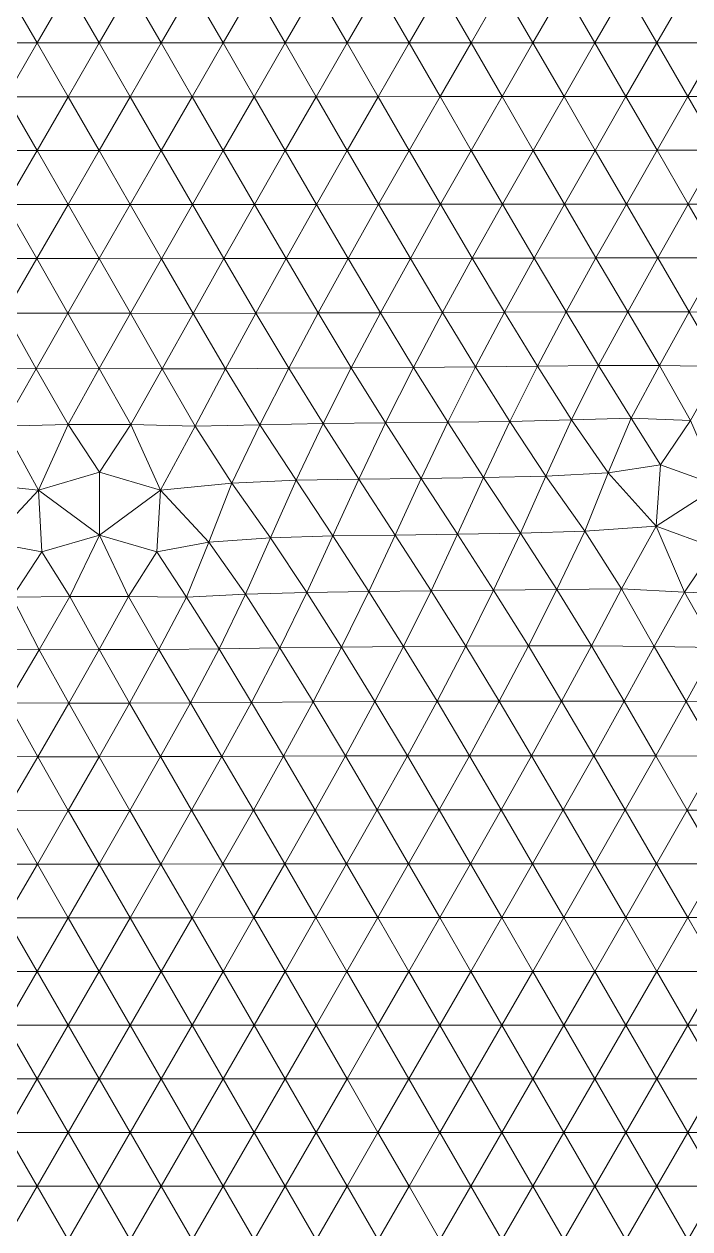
# Model space of a CAD drawing. Extents: x 1.2 to 53.9, y -43.5 to 3.2.
# Drawn here: x 37.667 to 39.816, y -29.338 to -25.45 of the extents above; entities that cross this region are included whole.
import ezdxf

# ---------------------------------------------------------------- set-up
doc = ezdxf.new("R2010")
doc.units = 0
doc.header["$MEASUREMENT"] = 0
doc.layers.add('layer', color=7, linetype='Continuous')

msp = doc.modelspace()

# ---------------------------------------------------------------- linework, layer by layer
at = {"layer": 'layer', "color": 47, "lineweight": 9}
for points in [[(37.7089, -25.5109), (37.609, -25.3376), (37.5089, -25.5109)], [(37.809, -25.3376), (37.609, -25.3376), (37.7089, -25.5109)], [(37.909, -25.5109), (37.809, -25.3376), (37.7089, -25.5109)], [(38.009, -25.3376), (37.809, -25.3376), (37.909, -25.5109)], [(38.1091, -25.5109), (38.009, -25.3376), (37.909, -25.5109)], [(38.2091, -25.3376), (38.009, -25.3376), (38.1091, -25.5109)], [(38.3091, -25.5109), (38.2091, -25.3376), (38.1091, -25.5109)], [(38.4091, -25.3376), (38.2091, -25.3376), (38.3091, -25.5109)], [(38.5092, -25.5109), (38.4091, -25.3376), (38.3091, -25.5109)], [(38.6091, -25.3376), (38.4091, -25.3376), (38.5092, -25.5109)], [(38.7093, -25.5109), (38.6091, -25.3376), (38.5092, -25.5109)], [(38.8092, -25.3376), (38.6091, -25.3376), (38.7093, -25.5109)], [(38.9093, -25.5109), (38.8092, -25.3376), (38.7093, -25.5109)], [(39.0092, -25.3376), (38.8092, -25.3376), (38.9093, -25.5109)], [(39.1093, -25.5109), (39.0092, -25.3376), (38.9093, -25.5109)], [(39.2092, -25.3376), (39.0092, -25.3376), (39.1093, -25.5109)], [(39.3093, -25.5108), (39.2092, -25.3376), (39.1093, -25.5109)], [(39.4092, -25.3376), (39.2092, -25.3376), (39.3093, -25.5108)], [(39.5093, -25.5108), (39.4092, -25.3376), (39.3093, -25.5108)], [(39.6092, -25.3376), (39.4092, -25.3376), (39.5093, -25.5108)], [(39.7093, -25.5108), (39.6092, -25.3376), (39.5093, -25.5108)], [(39.8092, -25.3375), (39.6092, -25.3376), (39.7093, -25.5108)], [(39.9093, -25.5108), (39.8092, -25.3375), (39.7093, -25.5108)], [(40.0092, -25.3375), (39.8092, -25.3375), (39.9093, -25.5108)], [(37.7089, -25.5109), (37.5089, -25.5109), (37.6088, -25.6843)], [(37.8089, -25.6843), (37.7089, -25.5109), (37.6088, -25.6843)], [(37.909, -25.5109), (37.7089, -25.5109), (37.8089, -25.6843)], [(38.009, -25.6843), (37.909, -25.5109), (37.8089, -25.6843)], [(38.1091, -25.5109), (37.909, -25.5109), (38.009, -25.6843)], [(38.2092, -25.6843), (38.1091, -25.5109), (38.009, -25.6843)], [(38.3091, -25.5109), (38.1091, -25.5109), (38.2092, -25.6843)], [(38.4093, -25.6843), (38.3091, -25.5109), (38.2092, -25.6843)], [(38.5092, -25.5109), (38.3091, -25.5109), (38.4093, -25.6843)], [(38.6095, -25.6843), (38.5092, -25.5109), (38.4093, -25.6843)], [(38.7093, -25.5109), (38.5092, -25.5109), (38.6095, -25.6843)], [(38.8095, -25.6843), (38.7093, -25.5109), (38.6095, -25.6843)], [(38.9093, -25.5109), (38.7093, -25.5109), (38.8095, -25.6843)], [(39.0096, -25.6842), (38.9093, -25.5109), (38.8095, -25.6843)], [(39.1093, -25.5109), (38.9093, -25.5109), (39.0096, -25.6842)], [(39.2096, -25.6842), (39.1093, -25.5109), (39.0096, -25.6842)], [(39.3093, -25.5108), (39.1093, -25.5109), (39.2096, -25.6842)], [(39.4096, -25.6841), (39.3093, -25.5108), (39.2096, -25.6842)], [(39.5093, -25.5108), (39.3093, -25.5108), (39.4096, -25.6841)], [(39.6095, -25.6841), (39.5093, -25.5108), (39.4096, -25.6841)], [(39.7093, -25.5108), (39.5093, -25.5108), (39.6095, -25.6841)], [(39.8095, -25.6841), (39.7093, -25.5108), (39.6095, -25.6841)], [(39.9093, -25.5108), (39.7093, -25.5108), (39.8095, -25.6841)], [(40.0094, -25.6841), (39.9093, -25.5108), (39.8095, -25.6841)], [(37.7086, -25.858), (37.6088, -25.6843), (37.5083, -25.8579)], [(37.8089, -25.6843), (37.6088, -25.6843), (37.7086, -25.858)], [(37.9089, -25.858), (37.8089, -25.6843), (37.7086, -25.858)], [(38.009, -25.6843), (37.8089, -25.6843), (37.9089, -25.858)], [(38.1092, -25.858), (38.009, -25.6843), (37.9089, -25.858)], [(38.2092, -25.6843), (38.009, -25.6843), (38.1092, -25.858)], [(38.3095, -25.858), (38.2092, -25.6843), (38.1092, -25.858)], [(38.4093, -25.6843), (38.2092, -25.6843), (38.3095, -25.858)], [(38.5098, -25.858), (38.4093, -25.6843), (38.3095, -25.858)], [(38.6095, -25.6843), (38.4093, -25.6843), (38.5098, -25.858)], [(38.71, -25.8579), (38.6095, -25.6843), (38.5098, -25.858)], [(38.8095, -25.6843), (38.6095, -25.6843), (38.71, -25.8579)], [(38.9101, -25.8578), (38.8095, -25.6843), (38.71, -25.8579)], [(39.0096, -25.6842), (38.8095, -25.6843), (38.9101, -25.8578)], [(39.1102, -25.8577), (39.0096, -25.6842), (38.9101, -25.8578)], [(39.2096, -25.6842), (39.0096, -25.6842), (39.1102, -25.8577)], [(39.3101, -25.8576), (39.2096, -25.6842), (39.1102, -25.8577)], [(39.4096, -25.6841), (39.2096, -25.6842), (39.3101, -25.8576)], [(39.5101, -25.8575), (39.4096, -25.6841), (39.3101, -25.8576)], [(39.6095, -25.6841), (39.4096, -25.6841), (39.5101, -25.8575)], [(39.7099, -25.8574), (39.6095, -25.6841), (39.5101, -25.8575)], [(39.8095, -25.6841), (39.6095, -25.6841), (39.7099, -25.8574)], [(39.9098, -25.8574), (39.8095, -25.6841), (39.7099, -25.8574)], [(40.0094, -25.6841), (39.8095, -25.6841), (39.9098, -25.8574)], [(37.7086, -25.858), (37.5083, -25.8579), (37.6079, -26.032)], [(37.8085, -26.0321), (37.7086, -25.858), (37.6079, -26.032)], [(37.9089, -25.858), (37.7086, -25.858), (37.8085, -26.0321)], [(38.0092, -26.0321), (37.9089, -25.858), (37.8085, -26.0321)], [(38.1092, -25.858), (37.9089, -25.858), (38.0092, -26.0321)], [(38.2098, -26.0321), (38.1092, -25.858), (38.0092, -26.0321)], [(38.3095, -25.858), (38.1092, -25.858), (38.2098, -26.0321)], [(38.4104, -26.0321), (38.3095, -25.858), (38.2098, -26.0321)], [(38.5098, -25.858), (38.3095, -25.858), (38.4104, -26.0321)], [(38.6108, -26.0319), (38.5098, -25.858), (38.4104, -26.0321)], [(38.71, -25.8579), (38.5098, -25.858), (38.6108, -26.0319)], [(38.8111, -26.0317), (38.71, -25.8579), (38.6108, -26.0319)], [(38.9101, -25.8578), (38.71, -25.8579), (38.8111, -26.0317)], [(39.0113, -26.0315), (38.9101, -25.8578), (38.8111, -26.0317)], [(39.1102, -25.8577), (38.9101, -25.8578), (39.0113, -26.0315)], [(39.2113, -26.0313), (39.1102, -25.8577), (39.0113, -26.0315)], [(39.3101, -25.8576), (39.1102, -25.8577), (39.2113, -26.0313)], [(39.4111, -26.031), (39.3101, -25.8576), (39.2113, -26.0313)], [(39.5101, -25.8575), (39.3101, -25.8576), (39.4111, -26.031)], [(39.6109, -26.0309), (39.5101, -25.8575), (39.4111, -26.031)], [(39.7099, -25.8574), (39.5101, -25.8575), (39.6109, -26.0309)], [(39.8106, -26.0309), (39.7099, -25.8574), (39.6109, -26.0309)], [(39.9098, -25.8574), (39.7099, -25.8574), (39.8106, -26.0309)], [(40.0104, -26.0309), (39.9098, -25.8574), (39.8106, -26.0309)], [(37.7076, -26.2069), (37.6079, -26.032), (37.5064, -26.2067)], [(37.8085, -26.0321), (37.6079, -26.032), (37.7076, -26.2069)], [(37.9088, -26.207), (37.8085, -26.0321), (37.7076, -26.2069)], [(38.0092, -26.0321), (37.8085, -26.0321), (37.9088, -26.207)], [(38.11, -26.2071), (38.0092, -26.0321), (37.9088, -26.207)], [(38.2098, -26.0321), (38.0092, -26.0321), (38.11, -26.2071)], [(38.3112, -26.207), (38.2098, -26.0321), (38.11, -26.2071)], [(38.4104, -26.0321), (38.2098, -26.0321), (38.3112, -26.207)], [(38.5122, -26.2068), (38.4104, -26.0321), (38.3112, -26.207)], [(38.6108, -26.0319), (38.4104, -26.0321), (38.5122, -26.2068)], [(38.713, -26.2064), (38.6108, -26.0319), (38.5122, -26.2068)], [(38.8111, -26.0317), (38.6108, -26.0319), (38.713, -26.2064)], [(38.9134, -26.206), (38.8111, -26.0317), (38.713, -26.2064)], [(39.0113, -26.0315), (38.8111, -26.0317), (38.9134, -26.206)], [(39.1135, -26.2055), (39.0113, -26.0315), (38.9134, -26.206)], [(39.2113, -26.0313), (39.0113, -26.0315), (39.1135, -26.2055)], [(39.3132, -26.205), (39.2113, -26.0313), (39.1135, -26.2055)], [(39.4111, -26.031), (39.2113, -26.0313), (39.3132, -26.205)], [(39.5127, -26.2046), (39.4111, -26.031), (39.3132, -26.205)], [(39.6109, -26.0309), (39.4111, -26.031), (39.5127, -26.2046)], [(39.7121, -26.2046), (39.6109, -26.0309), (39.5127, -26.2046)], [(39.8106, -26.0309), (39.6109, -26.0309), (39.7121, -26.2046)], [(39.9117, -26.2048), (39.8106, -26.0309), (39.7121, -26.2046)], [(40.0104, -26.0309), (39.8106, -26.0309), (39.9117, -26.2048)], [(37.7076, -26.2069), (37.5064, -26.2067), (37.6055, -26.3832)], [(37.8078, -26.3833), (37.7076, -26.2069), (37.6055, -26.3832)], [(37.9088, -26.207), (37.7076, -26.2069), (37.8078, -26.3833)], [(38.0099, -26.3834), (37.9088, -26.207), (37.8078, -26.3833)], [(38.11, -26.2071), (37.9088, -26.207), (38.0099, -26.3834)], [(38.2122, -26.3836), (38.11, -26.2071), (38.0099, -26.3834)], [(38.3112, -26.207), (38.11, -26.2071), (38.2122, -26.3836)], [(38.4144, -26.3832), (38.3112, -26.207), (38.2122, -26.3836)], [(38.5122, -26.2068), (38.3112, -26.207), (38.4144, -26.3832)], [(38.6161, -26.3824), (38.5122, -26.2068), (38.4144, -26.3832)], [(38.713, -26.2064), (38.5122, -26.2068), (38.6161, -26.3824)], [(38.817, -26.3816), (38.713, -26.2064), (38.6161, -26.3824)], [(38.9134, -26.206), (38.713, -26.2064), (38.817, -26.3816)], [(39.0174, -26.3808), (38.9134, -26.206), (38.817, -26.3816)], [(39.1135, -26.2055), (38.9134, -26.206), (39.0174, -26.3808)], [(39.2173, -26.3799), (39.1135, -26.2055), (39.0174, -26.3808)], [(39.3132, -26.205), (39.1135, -26.2055), (39.2173, -26.3799)], [(39.4165, -26.3788), (39.3132, -26.205), (39.2173, -26.3799)], [(39.5127, -26.2046), (39.3132, -26.205), (39.4165, -26.3788)], [(39.6151, -26.3783), (39.5127, -26.2046), (39.4165, -26.3788)], [(39.7121, -26.2046), (39.5127, -26.2046), (39.6151, -26.3783)], [(39.8139, -26.3789), (39.7121, -26.2046), (39.6151, -26.3783)], [(39.9117, -26.2048), (39.7121, -26.2046), (39.8139, -26.3789)], [(40.0137, -26.3795), (39.9117, -26.2048), (39.8139, -26.3789)], [(37.7055, -26.5622), (37.6055, -26.3832), (37.5008, -26.5618)], [(37.8078, -26.3833), (37.6055, -26.3832), (37.7055, -26.5622)], [(37.9091, -26.5617), (37.8078, -26.3833), (37.7055, -26.5622)], [(38.0099, -26.3834), (37.8078, -26.3833), (37.9091, -26.5617)], [(38.1126, -26.5626), (38.0099, -26.3834), (37.9091, -26.5617)], [(38.2122, -26.3836), (38.0099, -26.3834), (38.1126, -26.5626)], [(38.3171, -26.5625), (38.2122, -26.3836), (38.1126, -26.5626)], [(38.4144, -26.3832), (38.2122, -26.3836), (38.3171, -26.5625)], [(38.5209, -26.5607), (38.4144, -26.3832), (38.3171, -26.5625)], [(38.6161, -26.3824), (38.4144, -26.3832), (38.5209, -26.5607)], [(38.7229, -26.5591), (38.6161, -26.3824), (38.5209, -26.5607)], [(38.817, -26.3816), (38.6161, -26.3824), (38.7229, -26.5591)], [(38.9239, -26.5578), (38.817, -26.3816), (38.7229, -26.5591)], [(39.0174, -26.3808), (38.817, -26.3816), (38.9239, -26.5578)], [(39.1242, -26.5564), (39.0174, -26.3808), (38.9239, -26.5578)], [(39.2173, -26.3799), (39.0174, -26.3808), (39.1242, -26.5564)], [(39.3236, -26.5543), (39.2173, -26.3799), (39.1242, -26.5564)], [(39.4165, -26.3788), (39.2173, -26.3799), (39.3236, -26.5543)], [(39.5213, -26.5519), (39.4165, -26.3788), (39.3236, -26.5543)], [(39.6151, -26.3783), (39.4165, -26.3788), (39.5213, -26.5519)], [(39.7177, -26.5524), (39.6151, -26.3783), (39.5213, -26.5519)], [(39.8139, -26.3789), (39.6151, -26.3783), (39.7177, -26.5524)], [(39.9164, -26.5554), (39.8139, -26.3789), (39.7177, -26.5524)], [(40.0137, -26.3795), (39.8139, -26.3789), (39.9164, -26.5554)], [(38.9239, -26.5578), (38.7229, -26.5591), (38.8337, -26.7371)], [(39.0345, -26.7352), (38.9239, -26.5578), (38.8337, -26.7371)], [(39.1242, -26.5564), (38.9239, -26.5578), (39.0345, -26.7352)], [(39.2349, -26.7324), (39.1242, -26.5564), (39.0345, -26.7352)], [(39.3236, -26.5543), (39.1242, -26.5564), (39.2349, -26.7324)], [(39.4337, -26.7277), (39.3236, -26.5543), (39.2349, -26.7324)], [(39.5213, -26.5519), (39.3236, -26.5543), (39.4337, -26.7277)], [(39.6264, -26.7217), (39.5213, -26.5519), (39.4337, -26.7277)], [(39.7177, -26.5524), (39.5213, -26.5519), (39.6264, -26.7217)], [(39.818, -26.7297), (39.7177, -26.5524), (39.6264, -26.7217)], [(39.9164, -26.5554), (39.7177, -26.5524), (39.818, -26.7297)], [(37.7055, -26.5622), (37.5008, -26.5618), (37.6004, -26.7475)], [(37.8083, -26.7426), (37.7055, -26.5622), (37.6004, -26.7475)], [(37.9091, -26.5617), (37.7055, -26.5622), (37.8083, -26.7426)], [(38.0108, -26.7428), (37.9091, -26.5617), (37.8083, -26.7426)], [(38.1126, -26.5626), (37.9091, -26.5617), (38.0108, -26.7428)], [(38.2184, -26.748), (38.1126, -26.5626), (38.0108, -26.7428)], [(38.3171, -26.5625), (38.1126, -26.5626), (38.2184, -26.748)], [(38.4277, -26.7429), (38.3171, -26.5625), (38.2184, -26.748)], [(38.5209, -26.5607), (38.3171, -26.5625), (38.4277, -26.7429)], [(38.632, -26.7392), (38.5209, -26.5607), (38.4277, -26.7429)], [(38.7229, -26.5591), (38.5209, -26.5607), (38.632, -26.7392)], [(38.8337, -26.7371), (38.7229, -26.5591), (38.632, -26.7392)], [(37.7131, -26.9537), (37.6004, -26.7475), (37.482, -26.9306)], [(37.8083, -26.7426), (37.6004, -26.7475), (37.7131, -26.9537)], [(37.9099, -26.8964), (37.8083, -26.7426), (37.7131, -26.9537)], [(38.0108, -26.7428), (37.8083, -26.7426), (37.9099, -26.8964)], [(38.1066, -26.954), (38.0108, -26.7428), (37.9099, -26.8964)], [(38.2184, -26.748), (38.0108, -26.7428), (38.1066, -26.954)], [(38.3372, -26.9312), (38.2184, -26.748), (38.1066, -26.954)], [(38.4277, -26.7429), (38.2184, -26.748), (38.3372, -26.9312)], [(38.5446, -26.9224), (38.4277, -26.7429), (38.3372, -26.9312)], [(38.632, -26.7392), (38.4277, -26.7429), (38.5446, -26.9224)], [(38.7471, -26.9185), (38.632, -26.7392), (38.5446, -26.9224)], [(38.8337, -26.7371), (38.632, -26.7392), (38.7471, -26.9185)], [(38.9482, -26.9163), (38.8337, -26.7371), (38.7471, -26.9185)], [(39.0345, -26.7352), (38.8337, -26.7371), (38.9482, -26.9163)], [(39.1493, -26.9137), (39.0345, -26.7352), (38.9482, -26.9163)], [(39.2349, -26.7324), (39.0345, -26.7352), (39.1493, -26.9137)], [(39.3511, -26.9088), (39.2349, -26.7324), (39.1493, -26.9137)], [(39.4337, -26.7277), (39.2349, -26.7324), (39.3511, -26.9088)], [(39.5515, -26.898), (39.4337, -26.7277), (39.3511, -26.9088)], [(39.6264, -26.7217), (39.4337, -26.7277), (39.5515, -26.898)], [(39.7215, -26.872), (39.6264, -26.7217), (39.5515, -26.898)], [(39.818, -26.7297), (39.6264, -26.7217), (39.7215, -26.872)], [(39.9095, -26.9401), (39.818, -26.7297), (39.7215, -26.872)], [(37.9099, -26.8964), (37.7131, -26.9537), (37.9098, -27.0999)], [(38.1066, -26.954), (37.9099, -26.8964), (37.9098, -27.0999)], [(39.5515, -26.898), (39.3511, -26.9088), (39.4765, -27.0868)], [(39.4765, -27.0868), (39.7067, -27.0706), (39.5515, -26.898)], [(39.7215, -26.872), (39.5515, -26.898), (39.7067, -27.0706)], [(39.9095, -26.9401), (39.7215, -26.872), (39.7067, -27.0706)], [(37.7131, -26.9537), (37.482, -26.9306), (37.5563, -27.1217)], [(38.3372, -26.9312), (38.1066, -26.954), (38.2631, -27.1219)], [(38.2631, -27.1219), (38.4624, -27.1081), (38.3372, -26.9312)], [(38.5446, -26.9224), (38.3372, -26.9312), (38.4624, -27.1081)], [(38.4624, -27.1081), (38.6636, -27.1019), (38.5446, -26.9224)], [(38.7471, -26.9185), (38.5446, -26.9224), (38.6636, -27.1019)], [(38.6636, -27.1019), (38.8645, -27.099), (38.7471, -26.9185)], [(38.9482, -26.9163), (38.7471, -26.9185), (38.8645, -27.099)], [(38.8645, -27.099), (39.0658, -27.0967), (38.9482, -26.9163)], [(39.1493, -26.9137), (38.9482, -26.9163), (39.0658, -27.0967)], [(39.0658, -27.0967), (39.2686, -27.0934), (39.1493, -26.9137)], [(39.3511, -26.9088), (39.1493, -26.9137), (39.2686, -27.0934)], [(39.2686, -27.0934), (39.4765, -27.0868), (39.3511, -26.9088)], [(39.7067, -27.0706), (39.8948, -27.1396), (39.9095, -26.9401)], [(37.5563, -27.1217), (37.724, -27.1532), (37.7131, -26.9537)], [(37.724, -27.1532), (37.9098, -27.0999), (37.7131, -26.9537)], [(37.9098, -27.0999), (38.0955, -27.1531), (38.1066, -26.954)], [(38.0955, -27.1531), (38.2631, -27.1219), (38.1066, -26.954)], [(37.724, -27.1532), (37.8147, -27.2974), (37.9098, -27.0999)], [(37.8147, -27.2974), (38.0038, -27.2973), (37.9098, -27.0999)], [(37.9098, -27.0999), (38.0038, -27.2973), (38.0955, -27.1531)], [(38.4624, -27.1081), (38.5797, -27.2842), (38.6636, -27.1019)], [(38.5797, -27.2842), (38.7797, -27.2809), (38.6636, -27.1019)], [(38.6636, -27.1019), (38.7797, -27.2809), (38.8645, -27.099)], [(38.7797, -27.2809), (38.9804, -27.2789), (38.8645, -27.099)], [(38.8645, -27.099), (38.9804, -27.2789), (39.0658, -27.0967)], [(38.9804, -27.2789), (39.1822, -27.2771), (39.0658, -27.0967)], [(39.0658, -27.0967), (39.1822, -27.2771), (39.2686, -27.0934)], [(39.1822, -27.2771), (39.3864, -27.2746), (39.2686, -27.0934)], [(39.2686, -27.0934), (39.3864, -27.2746), (39.4765, -27.0868)], [(39.3864, -27.2746), (39.595, -27.2724), (39.4765, -27.0868)], [(39.4765, -27.0868), (39.595, -27.2724), (39.7067, -27.0706)], [(39.595, -27.2724), (39.7986, -27.283), (39.7067, -27.0706)], [(39.7067, -27.0706), (39.7986, -27.283), (39.8948, -27.1396)], [(37.5563, -27.1217), (37.6276, -27.2995), (37.724, -27.1532)], [(38.0955, -27.1531), (38.1911, -27.2992), (38.2631, -27.1219)], [(38.1911, -27.2992), (38.3818, -27.2903), (38.2631, -27.1219)], [(38.2631, -27.1219), (38.3818, -27.2903), (38.4624, -27.1081)], [(38.3818, -27.2903), (38.5797, -27.2842), (38.4624, -27.1081)], [(39.7986, -27.283), (39.9917, -27.2909), (39.8948, -27.1396)], [(37.6276, -27.2995), (37.8147, -27.2974), (37.724, -27.1532)], [(38.0038, -27.2973), (38.1911, -27.2992), (38.0955, -27.1531)], [(37.8147, -27.2974), (37.9088, -27.469), (38.0038, -27.2973)], [(37.9088, -27.469), (38.102, -27.4689), (38.0038, -27.2973)], [(38.0038, -27.2973), (38.102, -27.4689), (38.1911, -27.2992)], [(38.1911, -27.2992), (38.296, -27.4668), (38.3818, -27.2903)], [(38.296, -27.4668), (38.4926, -27.4632), (38.3818, -27.2903)], [(38.3818, -27.2903), (38.4926, -27.4632), (38.5797, -27.2842)], [(38.4926, -27.4632), (38.6915, -27.4605), (38.5797, -27.2842)], [(38.5797, -27.2842), (38.6915, -27.4605), (38.7797, -27.2809)], [(38.6915, -27.4605), (38.8916, -27.4589), (38.7797, -27.2809)], [(38.7797, -27.2809), (38.8916, -27.4589), (38.9804, -27.2789)], [(38.8916, -27.4589), (39.0925, -27.4578), (38.9804, -27.2789)], [(38.9804, -27.2789), (39.0925, -27.4578), (39.1822, -27.2771)], [(39.0925, -27.4578), (39.2944, -27.4567), (39.1822, -27.2771)], [(39.1822, -27.2771), (39.2944, -27.4567), (39.3864, -27.2746)], [(39.2944, -27.4567), (39.4977, -27.4562), (39.3864, -27.2746)], [(39.3864, -27.2746), (39.4977, -27.4562), (39.595, -27.2724)], [(39.4977, -27.4562), (39.7004, -27.4584), (39.595, -27.2724)], [(39.595, -27.2724), (39.7004, -27.4584), (39.7986, -27.283)], [(39.7004, -27.4584), (39.9001, -27.4622), (39.7986, -27.283)], [(39.7986, -27.283), (39.9001, -27.4622), (39.9917, -27.2909)], [(37.5219, -27.4673), (37.7157, -27.4691), (37.6276, -27.2995)], [(37.6276, -27.2995), (37.7157, -27.4691), (37.8147, -27.2974)], [(37.7157, -27.4691), (37.9088, -27.469), (37.8147, -27.2974)], [(38.102, -27.4689), (38.296, -27.4668), (38.1911, -27.2992)], [(37.5219, -27.4673), (37.6141, -27.641), (37.7157, -27.4691)], [(37.6141, -27.641), (37.8105, -27.6415), (37.7157, -27.4691)], [(37.7157, -27.4691), (37.8105, -27.6415), (37.9088, -27.469)], [(37.8105, -27.6415), (38.0067, -27.6414), (37.9088, -27.469)], [(37.9088, -27.469), (38.0067, -27.6414), (38.102, -27.4689)], [(38.0067, -27.6414), (38.2033, -27.6407), (38.102, -27.4689)], [(38.102, -27.4689), (38.2033, -27.6407), (38.296, -27.4668)], [(38.2033, -27.6407), (38.4008, -27.6392), (38.296, -27.4668)], [(38.296, -27.4668), (38.4008, -27.6392), (38.4926, -27.4632)], [(38.4008, -27.6392), (38.5995, -27.6376), (38.4926, -27.4632)], [(38.4926, -27.4632), (38.5995, -27.6376), (38.6915, -27.4605)], [(38.5995, -27.6376), (38.7992, -27.6365), (38.6915, -27.4605)], [(38.6915, -27.4605), (38.7992, -27.6365), (38.8916, -27.4589)], [(38.7992, -27.6365), (38.9995, -27.6357), (38.8916, -27.4589)], [(38.8916, -27.4589), (38.9995, -27.6357), (39.0925, -27.4578)], [(38.9995, -27.6357), (39.2004, -27.6352), (39.0925, -27.4578)], [(39.0925, -27.4578), (39.2004, -27.6352), (39.2944, -27.4567)], [(39.2004, -27.6352), (39.4017, -27.6349), (39.2944, -27.4567)], [(39.2944, -27.4567), (39.4017, -27.6349), (39.4977, -27.4562)], [(39.4017, -27.6349), (39.6032, -27.6355), (39.4977, -27.4562)], [(39.4977, -27.4562), (39.6032, -27.6355), (39.7004, -27.4584)], [(39.6032, -27.6355), (39.8038, -27.6368), (39.7004, -27.4584)], [(39.7004, -27.4584), (39.8038, -27.6368), (39.9001, -27.4622)], [(39.8038, -27.6368), (40.0035, -27.6377), (39.9001, -27.4622)], [(37.5122, -27.814), (37.7105, -27.8144), (37.6141, -27.641)], [(37.6141, -27.641), (37.7105, -27.8144), (37.8105, -27.6415)], [(37.7105, -27.8144), (37.9086, -27.8144), (37.8105, -27.6415)], [(37.8105, -27.6415), (37.9086, -27.8144), (38.0067, -27.6414)], [(37.9086, -27.8144), (38.1068, -27.8142), (38.0067, -27.6414)], [(38.0067, -27.6414), (38.1068, -27.8142), (38.2033, -27.6407)], [(38.1068, -27.8142), (38.3052, -27.8136), (38.2033, -27.6407)], [(38.2033, -27.6407), (38.3052, -27.8136), (38.4008, -27.6392)], [(38.3052, -27.8136), (38.5043, -27.8129), (38.4008, -27.6392)], [(38.4008, -27.6392), (38.5043, -27.8129), (38.5995, -27.6376)], [(38.5043, -27.8129), (38.7039, -27.8122), (38.5995, -27.6376)], [(38.5995, -27.6376), (38.7039, -27.8122), (38.7992, -27.6365)], [(38.7039, -27.8122), (38.9039, -27.8117), (38.7992, -27.6365)], [(38.7992, -27.6365), (38.9039, -27.8117), (38.9995, -27.6357)], [(38.9039, -27.8117), (39.1042, -27.8114), (38.9995, -27.6357)], [(38.9995, -27.6357), (39.1042, -27.8114), (39.2004, -27.6352)], [(39.1042, -27.8114), (39.3048, -27.8112), (39.2004, -27.6352)], [(39.2004, -27.6352), (39.3048, -27.8112), (39.4017, -27.6349)], [(39.3048, -27.8112), (39.5055, -27.8113), (39.4017, -27.6349)], [(39.4017, -27.6349), (39.5055, -27.8113), (39.6032, -27.6355)], [(39.5055, -27.8113), (39.706, -27.8118), (39.6032, -27.6355)], [(39.6032, -27.6355), (39.706, -27.8118), (39.8038, -27.6368)], [(39.706, -27.8118), (39.9061, -27.8123), (39.8038, -27.6368)], [(39.8038, -27.6368), (39.9061, -27.8123), (40.0035, -27.6377)], [(37.5122, -27.814), (37.6101, -27.9875), (37.7105, -27.8144)], [(37.6101, -27.9875), (37.8092, -27.9876), (37.7105, -27.8144)], [(37.7105, -27.8144), (37.8092, -27.9876), (37.9086, -27.8144)], [(37.8092, -27.9876), (38.0082, -27.9876), (37.9086, -27.8144)], [(37.9086, -27.8144), (38.0082, -27.9876), (38.1068, -27.8142)], [(38.0082, -27.9876), (38.2074, -27.9873), (38.1068, -27.8142)], [(38.1068, -27.8142), (38.2074, -27.9873), (38.3052, -27.8136)], [(38.2074, -27.9873), (38.4068, -27.987), (38.3052, -27.8136)], [(38.3052, -27.8136), (38.4068, -27.987), (38.5043, -27.8129)], [(38.4068, -27.987), (38.6065, -27.9866), (38.5043, -27.8129)], [(38.5043, -27.8129), (38.6065, -27.9866), (38.7039, -27.8122)], [(38.6065, -27.9866), (38.8064, -27.9864), (38.7039, -27.8122)], [(38.7039, -27.8122), (38.8064, -27.9864), (38.9039, -27.8117)], [(38.8064, -27.9864), (39.0065, -27.9862), (38.9039, -27.8117)], [(38.9039, -27.8117), (39.0065, -27.9862), (39.1042, -27.8114)], [(39.0065, -27.9862), (39.2067, -27.9861), (39.1042, -27.8114)], [(39.1042, -27.8114), (39.2067, -27.9861), (39.3048, -27.8112)], [(39.2067, -27.9861), (39.407, -27.9861), (39.3048, -27.8112)], [(39.3048, -27.8112), (39.407, -27.9861), (39.5055, -27.8113)], [(39.407, -27.9861), (39.6073, -27.9862), (39.5055, -27.8113)], [(39.5055, -27.8113), (39.6073, -27.9862), (39.706, -27.8118)], [(39.6073, -27.9862), (39.8075, -27.9865), (39.706, -27.8118)], [(39.706, -27.8118), (39.8075, -27.9865), (39.9061, -27.8123)], [(39.8075, -27.9865), (40.0076, -27.9866), (39.9061, -27.8123)], [(37.5097, -28.1608), (37.7093, -28.1609), (37.6101, -27.9875)], [(37.6101, -27.9875), (37.7093, -28.1609), (37.8092, -27.9876)], [(37.7093, -28.1609), (37.9088, -28.1608), (37.8092, -27.9876)], [(37.8092, -27.9876), (37.9088, -28.1608), (38.0082, -27.9876)], [(37.9088, -28.1608), (38.1084, -28.1608), (38.0082, -27.9876)], [(38.0082, -27.9876), (38.1084, -28.1608), (38.2074, -27.9873)], [(38.1084, -28.1608), (38.3081, -28.1606), (38.2074, -27.9873)], [(38.2074, -27.9873), (38.3081, -28.1606), (38.4068, -27.987)], [(38.3081, -28.1606), (38.5078, -28.1605), (38.4068, -27.987)], [(38.4068, -27.987), (38.5078, -28.1605), (38.6065, -27.9866)], [(38.5078, -28.1605), (38.7077, -28.1603), (38.6065, -27.9866)], [(38.6065, -27.9866), (38.7077, -28.1603), (38.8064, -27.9864)], [(38.7077, -28.1603), (38.9077, -28.1602), (38.8064, -27.9864)], [(38.8064, -27.9864), (38.9077, -28.1602), (39.0065, -27.9862)], [(38.9077, -28.1602), (39.1078, -28.1601), (39.0065, -27.9862)], [(39.0065, -27.9862), (39.1078, -28.1601), (39.2067, -27.9861)], [(39.1078, -28.1601), (39.308, -28.1601), (39.2067, -27.9861)], [(39.2067, -27.9861), (39.308, -28.1601), (39.407, -27.9861)], [(39.308, -28.1601), (39.5081, -28.1602), (39.407, -27.9861)], [(39.407, -27.9861), (39.5081, -28.1602), (39.6073, -27.9862)], [(39.5081, -28.1602), (39.7083, -28.1603), (39.6073, -27.9862)], [(39.6073, -27.9862), (39.7083, -28.1603), (39.8075, -27.9865)], [(39.7083, -28.1603), (39.9083, -28.1603), (39.8075, -27.9865)], [(39.8075, -27.9865), (39.9083, -28.1603), (40.0076, -27.9866)], [(37.5097, -28.1608), (37.6092, -28.3341), (37.7093, -28.1609)], [(37.6092, -28.3341), (37.809, -28.3341), (37.7093, -28.1609)], [(37.7093, -28.1609), (37.809, -28.3341), (37.9088, -28.1608)], [(37.809, -28.3341), (38.0088, -28.3341), (37.9088, -28.1608)], [(37.9088, -28.1608), (38.0088, -28.3341), (38.1084, -28.1608)], [(38.0088, -28.3341), (38.2086, -28.334), (38.1084, -28.1608)], [(38.1084, -28.1608), (38.2086, -28.334), (38.3081, -28.1606)], [(38.2086, -28.334), (38.4085, -28.3339), (38.3081, -28.1606)], [(38.3081, -28.1606), (38.4085, -28.3339), (38.5078, -28.1605)], [(38.4085, -28.3339), (38.6084, -28.3339), (38.5078, -28.1605)], [(38.5078, -28.1605), (38.6084, -28.3339), (38.7077, -28.1603)], [(38.6084, -28.3339), (38.8084, -28.3338), (38.7077, -28.1603)], [(38.7077, -28.1603), (38.8084, -28.3338), (38.9077, -28.1602)], [(38.8084, -28.3338), (39.0084, -28.3338), (38.9077, -28.1602)], [(38.9077, -28.1602), (39.0084, -28.3338), (39.1078, -28.1601)], [(39.0084, -28.3338), (39.2085, -28.3338), (39.1078, -28.1601)], [(39.1078, -28.1601), (39.2085, -28.3338), (39.308, -28.1601)], [(39.2085, -28.3338), (39.4086, -28.3338), (39.308, -28.1601)], [(39.308, -28.1601), (39.4086, -28.3338), (39.5081, -28.1602)], [(39.4086, -28.3338), (39.6087, -28.3338), (39.5081, -28.1602)], [(39.5081, -28.1602), (39.6087, -28.3338), (39.7083, -28.1603)], [(39.6087, -28.3338), (39.8087, -28.3338), (39.7083, -28.1603)], [(39.7083, -28.1603), (39.8087, -28.3338), (39.9083, -28.1603)], [(39.8087, -28.3338), (40.0087, -28.3339), (39.9083, -28.1603)], [(37.5092, -28.5073), (37.7091, -28.5073), (37.6092, -28.3341)], [(37.6092, -28.3341), (37.7091, -28.5073), (37.809, -28.3341)], [(37.7091, -28.5073), (37.909, -28.5073), (37.809, -28.3341)], [(37.809, -28.3341), (37.909, -28.5073), (38.0088, -28.3341)], [(37.909, -28.5073), (38.1089, -28.5073), (38.0088, -28.3341)], [(38.0088, -28.3341), (38.1089, -28.5073), (38.2086, -28.334)], [(38.1089, -28.5073), (38.3088, -28.5073), (38.2086, -28.334)], [(38.2086, -28.334), (38.3088, -28.5073), (38.4085, -28.3339)], [(38.3088, -28.5073), (38.5088, -28.5072), (38.4085, -28.3339)], [(38.4085, -28.3339), (38.5088, -28.5072), (38.6084, -28.3339)], [(38.5088, -28.5072), (38.7088, -28.5072), (38.6084, -28.3339)], [(38.6084, -28.3339), (38.7088, -28.5072), (38.8084, -28.3338)], [(38.7088, -28.5072), (38.9088, -28.5072), (38.8084, -28.3338)], [(38.8084, -28.3338), (38.9088, -28.5072), (39.0084, -28.3338)], [(38.9088, -28.5072), (39.1088, -28.5072), (39.0084, -28.3338)], [(39.0084, -28.3338), (39.1088, -28.5072), (39.2085, -28.3338)], [(39.1088, -28.5072), (39.3088, -28.5072), (39.2085, -28.3338)], [(39.2085, -28.3338), (39.3088, -28.5072), (39.4086, -28.3338)], [(39.3088, -28.5072), (39.5089, -28.5072), (39.4086, -28.3338)], [(39.4086, -28.3338), (39.5089, -28.5072), (39.6087, -28.3338)], [(39.5089, -28.5072), (39.7089, -28.5072), (39.6087, -28.3338)], [(39.6087, -28.3338), (39.7089, -28.5072), (39.8087, -28.3338)], [(39.7089, -28.5072), (39.9089, -28.5072), (39.8087, -28.3338)], [(39.8087, -28.3338), (39.9089, -28.5072), (40.0087, -28.3339)], [(37.5092, -28.5073), (37.6091, -28.6806), (37.7091, -28.5073)], [(37.6091, -28.6806), (37.809, -28.6806), (37.7091, -28.5073)], [(37.7091, -28.5073), (37.809, -28.6806), (37.909, -28.5073)], [(37.809, -28.6806), (38.009, -28.6806), (37.909, -28.5073)], [(37.909, -28.5073), (38.009, -28.6806), (38.1089, -28.5073)], [(38.009, -28.6806), (38.209, -28.6805), (38.1089, -28.5073)], [(38.1089, -28.5073), (38.209, -28.6805), (38.3088, -28.5073)], [(38.209, -28.6805), (38.4089, -28.6805), (38.3088, -28.5073)], [(38.3088, -28.5073), (38.4089, -28.6805), (38.5088, -28.5072)], [(38.4089, -28.6805), (38.6089, -28.6805), (38.5088, -28.5072)], [(38.5088, -28.5072), (38.6089, -28.6805), (38.7088, -28.5072)], [(38.6089, -28.6805), (38.8089, -28.6805), (38.7088, -28.5072)], [(38.7088, -28.5072), (38.8089, -28.6805), (38.9088, -28.5072)], [(38.8089, -28.6805), (39.0089, -28.6805), (38.9088, -28.5072)], [(38.9088, -28.5072), (39.0089, -28.6805), (39.1088, -28.5072)], [(39.0089, -28.6805), (39.2089, -28.6805), (39.1088, -28.5072)], [(39.1088, -28.5072), (39.2089, -28.6805), (39.3088, -28.5072)], [(39.2089, -28.6805), (39.409, -28.6805), (39.3088, -28.5072)], [(39.3088, -28.5072), (39.409, -28.6805), (39.5089, -28.5072)], [(39.409, -28.6805), (39.609, -28.6805), (39.5089, -28.5072)], [(39.5089, -28.5072), (39.609, -28.6805), (39.7089, -28.5072)], [(39.609, -28.6805), (39.809, -28.6805), (39.7089, -28.5072)], [(39.7089, -28.5072), (39.809, -28.6805), (39.9089, -28.5072)], [(39.809, -28.6805), (40.009, -28.6805), (39.9089, -28.5072)], [(37.5091, -28.8538), (37.7091, -28.8538), (37.6091, -28.6806)], [(37.6091, -28.6806), (37.7091, -28.8538), (37.809, -28.6806)], [(37.7091, -28.8538), (37.909, -28.8538), (37.809, -28.6806)], [(37.809, -28.6806), (37.909, -28.8538), (38.009, -28.6806)], [(37.909, -28.8538), (38.109, -28.8538), (38.009, -28.6806)], [(38.009, -28.6806), (38.109, -28.8538), (38.209, -28.6805)], [(38.109, -28.8538), (38.309, -28.8538), (38.209, -28.6805)], [(38.209, -28.6805), (38.309, -28.8538), (38.4089, -28.6805)], [(38.309, -28.8538), (38.509, -28.8538), (38.4089, -28.6805)], [(38.4089, -28.6805), (38.509, -28.8538), (38.6089, -28.6805)], [(38.509, -28.8538), (38.709, -28.8538), (38.6089, -28.6805)], [(38.6089, -28.6805), (38.709, -28.8538), (38.8089, -28.6805)], [(38.709, -28.8538), (38.909, -28.8537), (38.8089, -28.6805)], [(38.8089, -28.6805), (38.909, -28.8537), (39.0089, -28.6805)], [(38.909, -28.8537), (39.109, -28.8537), (39.0089, -28.6805)], [(39.0089, -28.6805), (39.109, -28.8537), (39.2089, -28.6805)], [(39.109, -28.8537), (39.309, -28.8537), (39.2089, -28.6805)], [(39.2089, -28.6805), (39.309, -28.8537), (39.409, -28.6805)], [(39.309, -28.8537), (39.5091, -28.8537), (39.409, -28.6805)], [(39.409, -28.6805), (39.5091, -28.8537), (39.609, -28.6805)], [(39.5091, -28.8537), (39.7091, -28.8537), (39.609, -28.6805)], [(39.609, -28.6805), (39.7091, -28.8537), (39.809, -28.6805)], [(39.7091, -28.8537), (39.9091, -28.8537), (39.809, -28.6805)], [(39.809, -28.6805), (39.9091, -28.8537), (40.009, -28.6805)], [(37.5091, -28.8538), (37.6091, -29.027), (37.7091, -28.8538)], [(37.6091, -29.027), (37.8091, -29.027), (37.7091, -28.8538)], [(37.7091, -28.8538), (37.8091, -29.027), (37.909, -28.8538)], [(37.8091, -29.027), (38.009, -29.027), (37.909, -28.8538)], [(37.909, -28.8538), (38.009, -29.027), (38.109, -28.8538)], [(38.009, -29.027), (38.209, -29.027), (38.109, -28.8538)], [(38.109, -28.8538), (38.209, -29.027), (38.309, -28.8538)], [(38.209, -29.027), (38.409, -29.027), (38.309, -28.8538)], [(38.309, -28.8538), (38.409, -29.027), (38.509, -28.8538)], [(38.409, -29.027), (38.609, -29.027), (38.509, -28.8538)], [(38.509, -28.8538), (38.609, -29.027), (38.709, -28.8538)], [(38.609, -29.027), (38.809, -29.027), (38.709, -28.8538)], [(38.709, -28.8538), (38.809, -29.027), (38.909, -28.8537)], [(38.809, -29.027), (39.009, -29.027), (38.909, -28.8537)], [(38.909, -28.8537), (39.009, -29.027), (39.109, -28.8537)], [(39.009, -29.027), (39.209, -29.027), (39.109, -28.8537)], [(39.109, -28.8537), (39.209, -29.027), (39.309, -28.8537)], [(39.209, -29.027), (39.409, -29.027), (39.309, -28.8537)], [(39.309, -28.8537), (39.409, -29.027), (39.5091, -28.8537)], [(39.409, -29.027), (39.6091, -29.027), (39.5091, -28.8537)], [(39.5091, -28.8537), (39.6091, -29.027), (39.7091, -28.8537)], [(39.6091, -29.027), (39.8091, -29.027), (39.7091, -28.8537)], [(39.7091, -28.8537), (39.8091, -29.027), (39.9091, -28.8537)], [(39.8091, -29.027), (40.0091, -29.027), (39.9091, -28.8537)], [(37.5091, -29.2002), (37.7091, -29.2002), (37.6091, -29.027)], [(37.6091, -29.027), (37.7091, -29.2002), (37.8091, -29.027)], [(37.7091, -29.2002), (37.9091, -29.2002), (37.8091, -29.027)], [(37.8091, -29.027), (37.9091, -29.2002), (38.009, -29.027)], [(37.9091, -29.2002), (38.1091, -29.2002), (38.009, -29.027)], [(38.009, -29.027), (38.1091, -29.2002), (38.209, -29.027)], [(38.1091, -29.2002), (38.3091, -29.2002), (38.209, -29.027)], [(38.209, -29.027), (38.3091, -29.2002), (38.409, -29.027)], [(38.3091, -29.2002), (38.5091, -29.2002), (38.409, -29.027)], [(38.409, -29.027), (38.5091, -29.2002), (38.609, -29.027)], [(38.5091, -29.2002), (38.7091, -29.2002), (38.609, -29.027)], [(38.609, -29.027), (38.7091, -29.2002), (38.809, -29.027)], [(38.7091, -29.2002), (38.9091, -29.2002), (38.809, -29.027)], [(38.809, -29.027), (38.9091, -29.2002), (39.009, -29.027)], [(38.9091, -29.2002), (39.1091, -29.2002), (39.009, -29.027)], [(39.009, -29.027), (39.1091, -29.2002), (39.209, -29.027)], [(39.1091, -29.2002), (39.3091, -29.2002), (39.209, -29.027)], [(39.209, -29.027), (39.3091, -29.2002), (39.409, -29.027)], [(39.3091, -29.2002), (39.5091, -29.2002), (39.409, -29.027)], [(39.409, -29.027), (39.5091, -29.2002), (39.6091, -29.027)], [(39.5091, -29.2002), (39.7091, -29.2002), (39.6091, -29.027)], [(39.6091, -29.027), (39.7091, -29.2002), (39.8091, -29.027)], [(39.7091, -29.2002), (39.9091, -29.2002), (39.8091, -29.027)], [(39.8091, -29.027), (39.9091, -29.2002), (40.0091, -29.027)], [(37.5091, -29.2002), (37.6091, -29.3734), (37.7091, -29.2002)], [(37.6091, -29.3734), (37.8091, -29.3734), (37.7091, -29.2002)], [(37.7091, -29.2002), (37.8091, -29.3734), (37.9091, -29.2002)], [(37.8091, -29.3734), (38.0091, -29.3734), (37.9091, -29.2002)], [(37.9091, -29.2002), (38.0091, -29.3734), (38.1091, -29.2002)], [(38.0091, -29.3734), (38.2091, -29.3734), (38.1091, -29.2002)], [(38.1091, -29.2002), (38.2091, -29.3734), (38.3091, -29.2002)], [(38.2091, -29.3734), (38.4091, -29.3734), (38.3091, -29.2002)], [(38.3091, -29.2002), (38.4091, -29.3734), (38.5091, -29.2002)], [(38.4091, -29.3734), (38.6091, -29.3734), (38.5091, -29.2002)], [(38.5091, -29.2002), (38.6091, -29.3734), (38.7091, -29.2002)], [(38.6091, -29.3734), (38.8091, -29.3734), (38.7091, -29.2002)], [(38.7091, -29.2002), (38.8091, -29.3734), (38.9091, -29.2002)], [(38.8091, -29.3734), (39.0091, -29.3734), (38.9091, -29.2002)], [(38.9091, -29.2002), (39.0091, -29.3734), (39.1091, -29.2002)], [(39.0091, -29.3734), (39.2091, -29.3734), (39.1091, -29.2002)], [(39.1091, -29.2002), (39.2091, -29.3734), (39.3091, -29.2002)], [(39.2091, -29.3734), (39.4091, -29.3734), (39.3091, -29.2002)], [(39.3091, -29.2002), (39.4091, -29.3734), (39.5091, -29.2002)], [(39.4091, -29.3734), (39.6091, -29.3734), (39.5091, -29.2002)], [(39.5091, -29.2002), (39.6091, -29.3734), (39.7091, -29.2002)], [(39.6091, -29.3734), (39.8091, -29.3734), (39.7091, -29.2002)], [(39.7091, -29.2002), (39.8091, -29.3734), (39.9091, -29.2002)], [(39.8091, -29.3734), (40.0091, -29.3734), (39.9091, -29.2002)]]:
    msp.add_3dface(points, dxfattribs=at)

doc.saveas('drawing.dxf')
